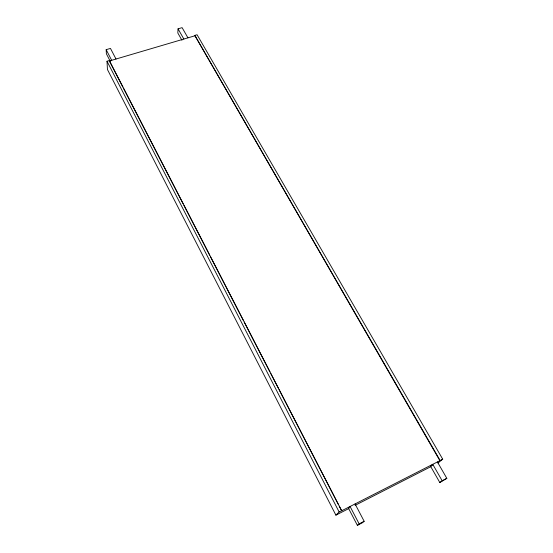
<?xml version="1.0" encoding="UTF-8"?>
<svg xmlns="http://www.w3.org/2000/svg" width="553" height="553" viewBox="0 0 553 553"><rect width="100%" height="100%" fill="white"/><g stroke="black" fill="none" stroke-linecap="round" stroke-linejoin="round"><path stroke-width="0.83" d="M187.944 37.839L182.117 27.65L178.045 28.832L177.817 32.98L181.944 40.251M348.957 508.49L335.906 515.154L107.455 69.533L107.006 61.238L109.335 60.553L341.664 510.778L439.884 460.684L194.808 35.392L197.075 34.728L442.704 459.17L437.997 463.027M335.906 515.154L339.134 511.988L341.837 510.613M359.146 523.878L350.077 506.486L348.404 508.089L357.383 525.35L359.146 523.878L364.157 521.279L355.061 503.942M364.157 521.279L362.353 522.772L357.383 525.35M430.497 466.193L432.75 464.32L442.165 480.771L439.822 482.527L430.497 466.193L432.805 465.018M439.884 460.684L442.704 459.17M437.402 461.949L446.831 478.345L439.822 482.527M442.165 480.771L446.831 478.345M355.095 505.352L431.084 466.552M122.835 87.084L109.356 60.989L194.774 35.827M110.303 61.369L106.39 53.8L106.169 49.666L110.469 48.415L115.999 59.026M194.808 35.392L440.126 460.483M178.045 28.832L183.852 39.042M106.169 49.666L111.678 60.305M123.63 88.618L183.091 203.753M183.886 205.287L209.656 255.182M210.444 256.716L243.348 320.422M244.143 321.957L269.912 371.851M270.7 373.386L278.235 387.971M279.03 389.506L338.491 504.64M339.286 506.175L341.27 510.011M107.006 61.238L339.134 511.988M109.335 60.553L109.356 60.989"/></g></svg>
